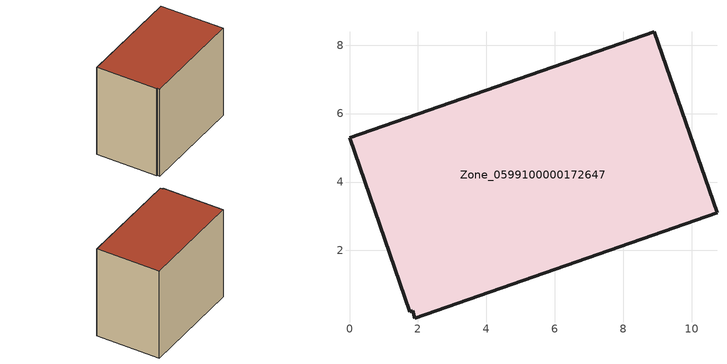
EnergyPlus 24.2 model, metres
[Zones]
Zone_0599100000172647
 floor ground (C_G): 1.85,0.23 1.77,0.21 0,5.29 8.9,8.39 10.74,3.1 1.9,0.02 z0
 wall outside (C_F): 10.74,3.1 8.9,8.39 0,5.29 1.77,0.21 1.85,0.23 1.9,0.02 10.74,3.1 z0:8.19
 roof outside (C_R): 1.9,0.02 10.74,3.1 8.9,8.39 0,5.29 1.77,0.21 1.85,0.23 z8.19
[BUILDING]
Pand.0599100000172647: North Axis=0; Terrain=City; Loads Convergence Tolerance Value=0.04; Temperature Convergence Tolerance Value=0.4; Solar Distribution=FullExterior; Maximum Number of Warmup Days=25; Minimum Number of Warmup Days=1
[Site:Location]
Rotterdam.The.Hague.AP_ZH_NLD Design_Conditions: Latitude=51.96; Longitude=4.45; Time Zone=1; Elevation=-4.5
[SITE:GROUNDTEMPERATURE:BUILDINGSURFACE]
18, 18, 18, 18, 18, 18, 18, 18, 18, 18, 18, 18
[MATERIAL] Thermal Absorptance=0.9; Solar Absorptance=0.7; Visible Absorptance=0.7
Name | Roughness | Thickness | Conductivity | Density | Specific Heat
G.TC.1975-1991 | MediumSmooth | 0.15 | 0.288461 | 540 | 1210
F.TC.1975-1991 | Rough | 0.3 | 0.230769 | 1920 | 840
R.TC.1975-1991 | MediumRough | 0.2 | 0.153846 | 1500 | 1000
[CONSTRUCTION]
C_G: G.TC.1975-1991
C_F: F.TC.1975-1991
C_R: R.TC.1975-1991
[ZONE]
Zone_0599100000172647: Type=1; Multiplier=1; Ceiling Height=Autocalculate; Volume=Autocalculate; Floor Area=autocalculate; Part of Total Floor Area=Yes
[ZONEINFILTRATION:DESIGNFLOWRATE]
Infil_Zone_0599100000172647: Zone or ZoneList or Space or SpaceList=Zone_0599100000172647; Schedule=AlwaysOn; Design Flow Rate Calculation Method=Flow/Area; Flow Rate per Floor Area=0.003; Constant Term Coefficient=1; Temperature Term Coefficient=0; Velocity Term Coefficient=0; Velocity Squared Term Coefficient=0
[HVACTEMPLATE:ZONE:IDEALLOADSAIRSYSTEM]
Zone_0599100000172647: Maximum Heating Supply Air Temperature=50; Minimum Cooling Supply Air Temperature=13; Maximum Heating Supply Air Humidity Ratio=0.0156; Minimum Cooling Supply Air Humidity Ratio=0.0077; Heating Limit=NoLimit; Cooling Limit=NoLimit; Dehumidification Control Type=ConstantSensibleHeatRatio; Cooling Sensible Heat Ratio=0.7; Dehumidification Setpoint=60; Humidification Control Type=None; Humidification Setpoint=30; Outdoor Air Method=None; Outdoor Air Flow Rate per Person=0.00944; Outdoor Air Flow Rate per Zone Floor Area=0; Outdoor Air Flow Rate per Zone=0; Demand Controlled Ventilation Type=None; Outdoor Air Economizer Type=NoEconomizer; Heat Recovery Type=None; Sensible Heat Recovery Effectiveness=0.7; Latent Heat Recovery Effectiveness=0.65
[ZONECONTROL:THERMOSTAT]
ThermostatControl_Zone_0599100000172647: Zone or ZoneList=Zone_0599100000172647; Control Type Schedule=DualSetpointControlType; Control 1=Thermostat_Zone_0599100000172647; Temperature Difference Between Cutout And Setpoint=0
[THERMOSTATSETPOINT:DUALSETPOINT]
Thermostat_Zone_0599100000172647: Heating Setpoint Temperature Schedule=HeatingSetpoint_Zone_0599100000172647; Cooling Setpoint Temperature Schedule=CoolingSetpoint_Zone_0599100000172647
[SCHEDULE:COMPACT]
HeatingSetpoint_Zone_0599100000172647: Through: 12/31, For: AllDays, Until: 24:00, 21
CoolingSetpoint_Zone_0599100000172647: Through: 12/31, For: AllDays, Until: 24:00, 24
DualSetpointControlType: Through: 12/31, For: AllDays, Until: 24:00, 4
AlwaysOn: Through: 12/31, For: AllDays, Until: 24:00, 1
